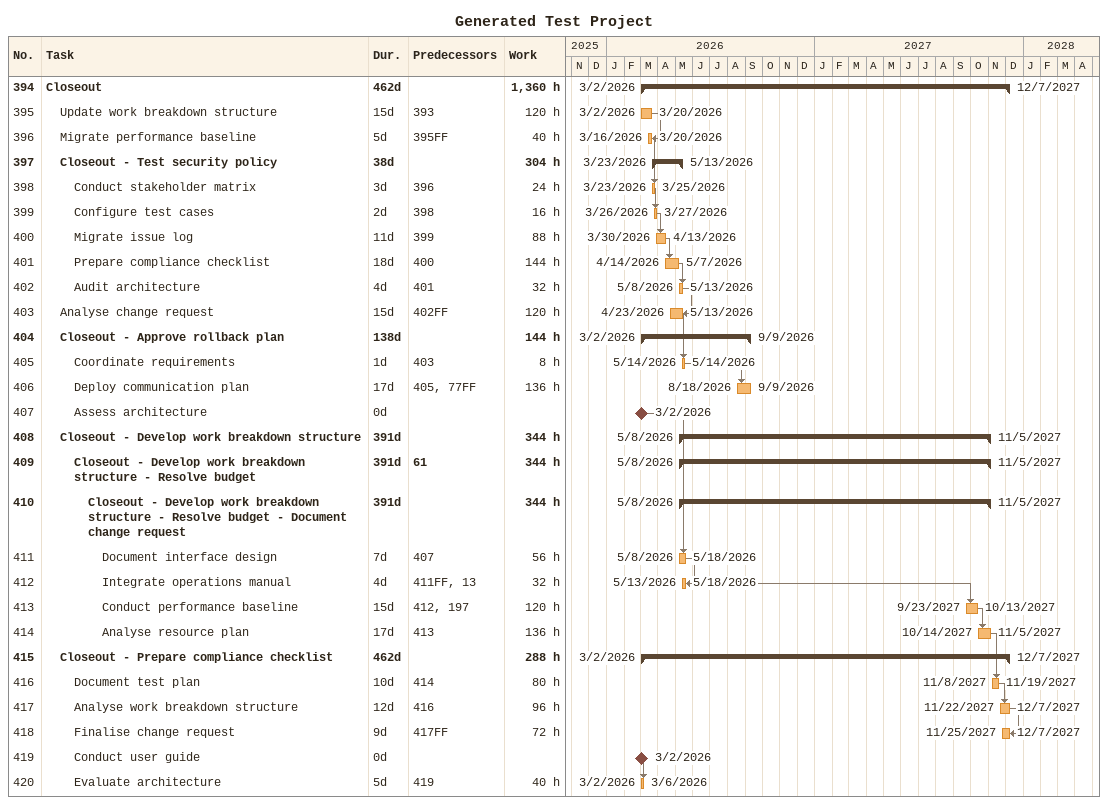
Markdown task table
Generated Test Project

| ID | Level | Task | Duration | Start | Finish | Predecessors | Work (h) |
|---|---|---|---|---|---|---|---|
| 394 | 1 | **Closeout** | 462d | 2026-03-02 | 2027-12-07 |  | 1360 |
| 395 | 2 | Update work breakdown structure | 15d | 2026-03-02 | 2026-03-20 | 393 | 120 |
| 396 | 2 | Migrate performance baseline | 5d | 2026-03-16 | 2026-03-20 | 395FF | 40 |
| 397 | 2 | **Closeout - Test security policy** | 38d | 2026-03-23 | 2026-05-13 |  | 304 |
| 398 | 3 | Conduct stakeholder matrix | 3d | 2026-03-23 | 2026-03-25 | 396 | 24 |
| 399 | 3 | Configure test cases | 2d | 2026-03-26 | 2026-03-27 | 398 | 16 |
| 400 | 3 | Migrate issue log | 11d | 2026-03-30 | 2026-04-13 | 399 | 88 |
| 401 | 3 | Prepare compliance checklist | 18d | 2026-04-14 | 2026-05-07 | 400 | 144 |
| 402 | 3 | Audit architecture | 4d | 2026-05-08 | 2026-05-13 | 401 | 32 |
| 403 | 2 | Analyse change request | 15d | 2026-04-23 | 2026-05-13 | 402FF | 120 |
| 404 | 2 | **Closeout - Approve rollback plan** | 138d | 2026-03-02 | 2026-09-09 |  | 144 |
| 405 | 3 | Coordinate requirements | 1d | 2026-05-14 | 2026-05-14 | 403 | 8 |
| 406 | 3 | Deploy communication plan | 17d | 2026-08-18 | 2026-09-09 | 405, 77FF | 136 |
| 407 | 3 | Assess architecture | 0d | 2026-03-02 | 2026-03-02 |  |  |
| 408 | 2 | **Closeout - Develop work breakdown structure** | 391d | 2026-05-08 | 2027-11-05 |  | 344 |
| 409 | 3 | **Closeout - Develop work breakdown structure - Resolve budget** | 391d | 2026-05-08 | 2027-11-05 | 61 | 344 |
| 410 | 4 | **Closeout - Develop work breakdown structure - Resolve budget - Document change request** | 391d | 2026-05-08 | 2027-11-05 |  | 344 |
| 411 | 5 | Document interface design | 7d | 2026-05-08 | 2026-05-18 | 407 | 56 |
| 412 | 5 | Integrate operations manual | 4d | 2026-05-13 | 2026-05-18 | 411FF, 13 | 32 |
| 413 | 5 | Conduct performance baseline | 15d | 2027-09-23 | 2027-10-13 | 412, 197 | 120 |
| 414 | 5 | Analyse resource plan | 17d | 2027-10-14 | 2027-11-05 | 413 | 136 |
| 415 | 2 | **Closeout - Prepare compliance checklist** | 462d | 2026-03-02 | 2027-12-07 |  | 288 |
| 416 | 3 | Document test plan | 10d | 2027-11-08 | 2027-11-19 | 414 | 80 |
| 417 | 3 | Analyse work breakdown structure | 12d | 2027-11-22 | 2027-12-07 | 416 | 96 |
| 418 | 3 | Finalise change request | 9d | 2027-11-25 | 2027-12-07 | 417FF | 72 |
| 419 | 3 | Conduct user guide | 0d | 2026-03-02 | 2026-03-02 |  |  |
| 420 | 3 | Evaluate architecture | 5d | 2026-03-02 | 2026-03-06 | 419 | 40 |
